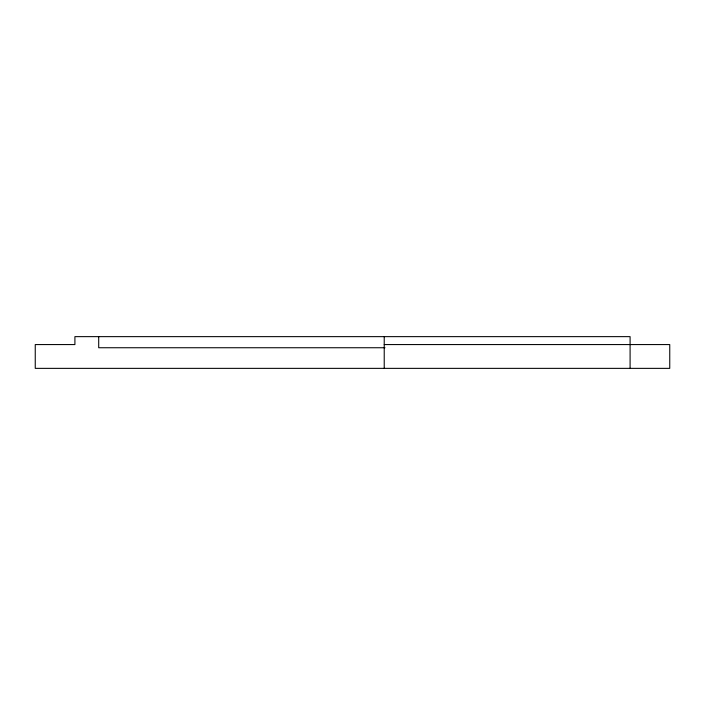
<?xml version="1.0" encoding="UTF-8"?>
<svg xmlns="http://www.w3.org/2000/svg" width="705" height="705" viewBox="0 0 705 705"><rect width="100%" height="100%" fill="white"/><g stroke="black" fill="none" stroke-linecap="round" stroke-linejoin="round"><path stroke-width="1.06" d="M384.225 344.569L669.75 344.569L669.75 368.363L35.25 368.363L35.25 344.569L74.906 344.569L74.906 336.637L630.094 336.637L630.094 368.363M384.983 347.741L98.7 347.741L98.7 336.637M384.225 336.637L384.225 368.363"/></g></svg>
